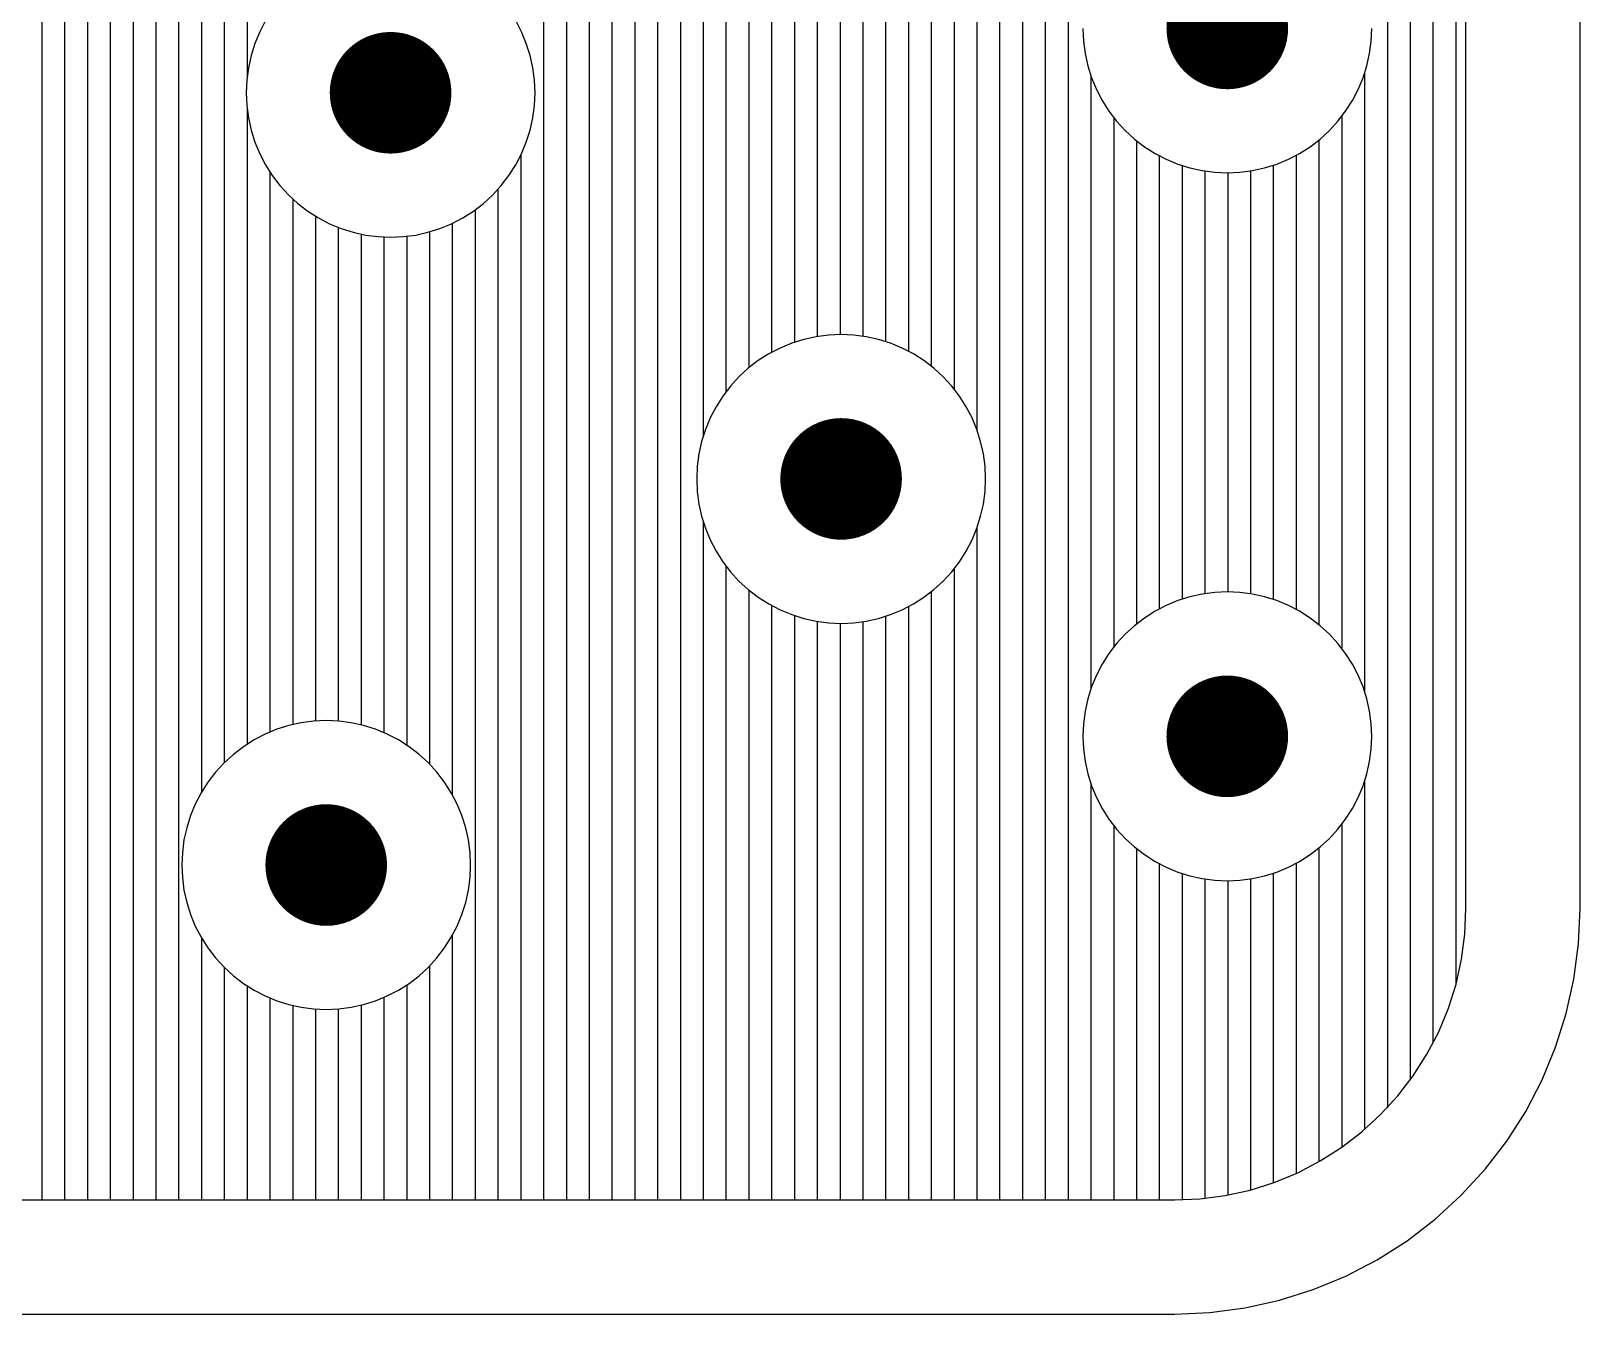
# Model space of a CAD drawing. Extents: x 295 to 953, y 10 to 290.
# Drawn here: x 788.63 to 834.02, y 80.09 to 117.69 of the extents above; entities that cross this region are included whole.
import ezdxf

# ---------------------------------------------------------------- set-up
doc = ezdxf.new("R2010")
doc.units = 0
doc.header["$LTSCALE"] = 5
doc.header["$MEASUREMENT"] = 0
doc.layers.get('0').update_dxf_attribs({"linetype": 'CONTINUOUS', "lineweight": 25})
doc.layers.add('ART003_PHO', color=3, linetype='CONTINUOUS')

msp = doc.modelspace()

# ---------------------------------------------------------------- linework, layer by layer
at = {"const_width": 1.782}
for points in [[(823.68, 118.657, 1), (823.68, 116.875, 1)], [(799.163, 116.771, 1), (799.163, 114.989, 1)], [(812.364, 105.455, 1), (812.364, 103.673, 1)], [(823.68, 97.911, 1), (823.68, 96.129, 1)], [(797.277, 94.14, 1), (797.277, 92.358, 1)]]:
    msp.add_lwpolyline(points, format="xyb", close=True, dxfattribs=at)
at = {"layer": 'ART003_PHO', "color": 7}
for p, q in [((803.645, 254.95), (803.645, 83.433)), ((804.314, 254.95), (804.314, 83.433)), ((804.982, 254.95), (804.982, 83.433)), ((805.65, 254.95), (805.65, 83.433)), ((806.318, 254.95), (806.318, 83.433)), ((806.987, 254.95), (806.987, 83.433)), ((807.655, 254.95), (807.655, 83.433)), ((817.01, 254.95), (817.01, 83.433)), ((817.679, 254.95), (817.679, 83.433)), ((818.347, 254.95), (818.347, 83.433)), ((819.015, 254.95), (819.015, 83.433)), ((828.371, 252.245), (828.371, 86.138)), ((829.039, 251.437), (829.039, 86.946)), ((829.707, 250.359), (829.707, 88.024)), ((830.375, 248.651), (830.375, 89.732)), ((830.674, 91.971), (830.674, 246.411)), ((834.016, 91.971), (834.016, 246.411)), ((788.944, 176.723), (788.944, 83.433)), ((794.29, 176.719), (794.29, 96.247)), ((789.612, 176.276), (789.612, 83.433)), ((793.622, 176.274), (793.622, 95.382)), ((790.28, 175.987), (790.28, 83.433)), ((790.949, 175.823), (790.949, 83.433)), ((791.617, 175.77), (791.617, 83.433)), ((792.285, 175.823), (792.285, 83.433)), ((792.953, 175.986), (792.953, 83.433)), ((794.958, 138.027), (794.958, 116.364)), ((808.323, 127.824), (808.323, 105.822)), ((816.342, 127.636), (816.342, 106.01)), ((808.991, 126.525), (808.991, 107.121)), ((815.674, 126.444), (815.674, 107.202)), ((809.66, 125.826), (809.66, 107.82)), ((815.006, 125.775), (815.006, 107.871)), ((810.328, 125.371), (810.328, 108.274)), ((814.337, 125.337), (814.337, 108.308)), ((810.996, 125.077), (810.996, 108.569)), ((811.664, 124.908), (811.664, 108.738)), ((812.333, 124.849), (812.333, 108.796)), ((813.001, 124.897), (813.001, 108.748)), ((813.669, 125.055), (813.669, 108.59)), ((795.327, 117.669), (795.186, 117.327)), ((795.327, 117.669), (795.186, 117.327)), ((795.497, 117.996), (795.327, 117.669)), ((795.497, 117.996), (795.327, 117.669)), ((802.998, 117.669), (802.828, 117.996)), ((802.998, 117.669), (802.828, 117.996)), ((803.14, 117.327), (802.998, 117.669)), ((803.14, 117.327), (802.998, 117.669)), ((819.448, 117.766), (819.464, 117.397)), ((819.448, 117.766), (819.464, 117.397)), ((827.896, 117.397), (827.912, 117.766)), ((827.896, 117.397), (827.912, 117.766)), ((795.186, 117.327), (795.075, 116.975)), ((795.186, 117.327), (795.075, 116.975)), ((803.251, 116.975), (803.14, 117.327)), ((803.251, 116.975), (803.14, 117.327)), ((819.464, 117.397), (819.512, 117.031)), ((819.464, 117.397), (819.512, 117.031)), ((827.848, 117.031), (827.896, 117.397)), ((827.848, 117.031), (827.896, 117.397)), ((795.075, 116.975), (794.995, 116.615)), ((795.075, 116.975), (794.995, 116.615)), ((803.331, 116.615), (803.251, 116.975)), ((803.331, 116.615), (803.251, 116.975)), ((819.512, 117.031), (819.592, 116.67)), ((819.512, 117.031), (819.592, 116.67)), ((819.592, 116.67), (819.703, 116.318)), ((819.592, 116.67), (819.703, 116.318)), ((827.657, 116.318), (827.768, 116.67)), ((827.657, 116.318), (827.768, 116.67)), ((827.768, 116.67), (827.848, 117.031)), ((827.768, 116.67), (827.848, 117.031)), ((794.947, 116.249), (794.93, 115.88)), ((794.947, 116.249), (794.93, 115.88)), ((794.995, 116.615), (794.947, 116.249)), ((794.995, 116.615), (794.947, 116.249)), ((803.379, 116.249), (803.331, 116.615)), ((803.379, 116.249), (803.331, 116.615)), ((803.395, 115.88), (803.379, 116.249)), ((803.395, 115.88), (803.379, 116.249)), ((819.683, 116.373), (819.683, 98.413)), ((819.703, 116.318), (819.844, 115.977)), ((819.703, 116.318), (819.844, 115.977)), ((827.516, 115.977), (827.657, 116.318)), ((827.516, 115.977), (827.657, 116.318)), ((827.702, 116.45), (827.702, 98.337)), ((794.93, 115.88), (794.947, 115.511)), ((794.93, 115.88), (794.947, 115.511)), ((803.379, 115.511), (803.395, 115.88)), ((803.379, 115.511), (803.395, 115.88)), ((819.844, 115.977), (820.015, 115.65)), ((819.844, 115.977), (820.015, 115.65)), ((827.345, 115.65), (827.516, 115.977)), ((827.345, 115.65), (827.516, 115.977)), ((794.947, 115.511), (794.995, 115.145)), ((794.947, 115.511), (794.995, 115.145)), ((794.958, 115.396), (794.958, 96.789)), ((803.331, 115.145), (803.379, 115.511)), ((803.331, 115.145), (803.379, 115.511)), ((820.015, 115.65), (820.213, 115.338)), ((820.015, 115.65), (820.213, 115.338)), ((820.213, 115.338), (820.438, 115.045)), ((820.213, 115.338), (820.438, 115.045)), ((826.922, 115.045), (827.147, 115.338)), ((826.922, 115.045), (827.147, 115.338)), ((827.147, 115.338), (827.345, 115.65)), ((827.147, 115.338), (827.345, 115.65)), ((794.995, 115.145), (795.075, 114.785)), ((794.995, 115.145), (795.075, 114.785)), ((803.251, 114.785), (803.331, 115.145)), ((803.251, 114.785), (803.331, 115.145)), ((820.352, 115.152), (820.352, 99.635)), ((820.438, 115.045), (820.687, 114.773)), ((820.438, 115.045), (820.687, 114.773)), ((826.673, 114.773), (826.922, 115.045)), ((826.673, 114.773), (826.922, 115.045)), ((827.034, 115.185), (827.034, 99.602)), ((795.075, 114.785), (795.186, 114.432)), ((795.075, 114.785), (795.186, 114.432)), ((795.186, 114.432), (795.327, 114.091)), ((795.186, 114.432), (795.327, 114.091)), ((802.998, 114.091), (803.14, 114.432)), ((802.998, 114.091), (803.14, 114.432)), ((803.14, 114.432), (803.251, 114.785)), ((803.14, 114.432), (803.251, 114.785)), ((820.687, 114.773), (820.96, 114.524)), ((820.687, 114.773), (820.96, 114.524)), ((820.96, 114.524), (821.253, 114.299)), ((820.96, 114.524), (821.253, 114.299)), ((821.02, 114.474), (821.02, 100.312)), ((826.108, 114.299), (826.401, 114.524)), ((826.108, 114.299), (826.401, 114.524)), ((826.366, 114.495), (826.366, 100.291)), ((826.401, 114.524), (826.673, 114.773)), ((826.401, 114.524), (826.673, 114.773)), ((795.327, 114.091), (795.497, 113.764)), ((795.327, 114.091), (795.497, 113.764)), ((802.828, 113.764), (802.998, 114.091)), ((802.828, 113.764), (802.998, 114.091)), ((802.977, 114.046), (802.977, 83.433)), ((821.253, 114.299), (821.564, 114.101)), ((821.253, 114.299), (821.564, 114.101)), ((821.564, 114.101), (821.891, 113.93)), ((821.564, 114.101), (821.891, 113.93)), ((821.688, 114.032), (821.688, 100.755)), ((821.891, 113.93), (822.233, 113.789)), ((821.891, 113.93), (822.233, 113.789)), ((825.128, 113.789), (825.469, 113.93)), ((825.128, 113.789), (825.469, 113.93)), ((825.469, 113.93), (825.796, 114.101)), ((825.469, 113.93), (825.796, 114.101)), ((825.698, 114.045), (825.698, 100.741)), ((825.796, 114.101), (826.108, 114.299)), ((825.796, 114.101), (826.108, 114.299)), ((795.497, 113.764), (795.696, 113.452)), ((795.497, 113.764), (795.696, 113.452)), ((795.626, 113.555), (795.626, 97.146)), ((802.63, 113.452), (802.828, 113.764)), ((802.63, 113.452), (802.828, 113.764)), ((822.233, 113.789), (822.585, 113.678)), ((822.233, 113.789), (822.585, 113.678)), ((822.356, 113.746), (822.356, 101.04)), ((822.585, 113.678), (822.945, 113.598)), ((822.585, 113.678), (822.945, 113.598)), ((822.945, 113.598), (823.311, 113.55)), ((822.945, 113.598), (823.311, 113.55)), ((823.025, 113.585), (823.025, 101.202)), ((823.311, 113.55), (823.68, 113.534)), ((823.311, 113.55), (823.68, 113.534)), ((823.68, 113.534), (824.049, 113.55)), ((823.68, 113.534), (824.049, 113.55)), ((823.693, 113.534), (823.693, 101.253)), ((824.049, 113.55), (824.415, 113.598)), ((824.049, 113.55), (824.415, 113.598)), ((824.361, 113.589), (824.361, 101.198)), ((824.415, 113.598), (824.775, 113.678)), ((824.415, 113.598), (824.775, 113.678)), ((824.775, 113.678), (825.128, 113.789)), ((824.775, 113.678), (825.128, 113.789)), ((825.029, 113.754), (825.029, 101.032)), ((795.696, 113.452), (795.921, 113.159)), ((795.696, 113.452), (795.921, 113.159)), ((795.921, 113.159), (796.17, 112.887)), ((795.921, 113.159), (796.17, 112.887)), ((802.155, 112.887), (802.405, 113.159)), ((802.155, 112.887), (802.405, 113.159)), ((802.309, 113.049), (802.309, 83.433)), ((802.405, 113.159), (802.63, 113.452)), ((802.405, 113.159), (802.63, 113.452)), ((796.17, 112.887), (796.442, 112.638)), ((796.17, 112.887), (796.442, 112.638)), ((796.295, 112.768), (796.295, 97.365)), ((796.442, 112.638), (796.735, 112.413)), ((796.442, 112.638), (796.735, 112.413)), ((801.59, 112.413), (801.883, 112.638)), ((801.59, 112.413), (801.883, 112.638)), ((801.883, 112.638), (802.155, 112.887)), ((801.883, 112.638), (802.155, 112.887)), ((796.735, 112.413), (797.047, 112.215)), ((796.735, 112.413), (797.047, 112.215)), ((796.963, 112.264), (796.963, 97.469)), ((797.047, 112.215), (797.374, 112.044)), ((797.047, 112.215), (797.374, 112.044)), ((800.951, 112.044), (801.279, 112.215)), ((800.951, 112.044), (801.279, 112.215)), ((801.279, 112.215), (801.59, 112.413)), ((801.279, 112.215), (801.59, 112.413)), ((801.641, 112.449), (801.641, 83.433)), ((797.374, 112.044), (797.715, 111.903)), ((797.374, 112.044), (797.715, 111.903)), ((797.631, 111.934), (797.631, 97.466)), ((797.715, 111.903), (798.067, 111.792)), ((797.715, 111.903), (798.067, 111.792)), ((798.067, 111.792), (798.428, 111.712)), ((798.067, 111.792), (798.428, 111.712)), ((798.299, 111.737), (798.299, 97.355)), ((798.428, 111.712), (798.794, 111.664)), ((798.428, 111.712), (798.794, 111.664)), ((798.794, 111.664), (799.163, 111.648)), ((798.794, 111.664), (799.163, 111.648)), ((799.163, 111.648), (799.532, 111.664)), ((799.163, 111.648), (799.532, 111.664)), ((799.532, 111.664), (799.898, 111.712)), ((799.532, 111.664), (799.898, 111.712)), ((799.636, 111.674), (799.636, 96.762)), ((799.898, 111.712), (800.258, 111.792)), ((799.898, 111.712), (800.258, 111.792)), ((800.258, 111.792), (800.61, 111.903)), ((800.258, 111.792), (800.61, 111.903)), ((800.304, 111.805), (800.304, 96.206)), ((800.61, 111.903), (800.951, 112.044)), ((800.61, 111.903), (800.951, 112.044)), ((800.972, 112.054), (800.972, 95.311)), ((798.968, 111.652), (798.968, 97.128)), ((810.917, 108.541), (810.576, 108.4)), ((810.917, 108.541), (810.576, 108.4)), ((811.269, 108.652), (810.917, 108.541)), ((811.269, 108.652), (810.917, 108.541)), ((811.629, 108.732), (811.269, 108.652)), ((811.629, 108.732), (811.269, 108.652)), ((811.995, 108.78), (811.629, 108.732)), ((811.995, 108.78), (811.629, 108.732)), ((812.364, 108.797), (811.995, 108.78)), ((812.364, 108.797), (811.995, 108.78)), ((812.733, 108.78), (812.364, 108.797)), ((812.733, 108.78), (812.364, 108.797)), ((813.099, 108.732), (812.733, 108.78)), ((813.099, 108.732), (812.733, 108.78)), ((813.46, 108.652), (813.099, 108.732)), ((813.46, 108.652), (813.099, 108.732)), ((813.812, 108.541), (813.46, 108.652)), ((813.812, 108.541), (813.46, 108.652)), ((814.153, 108.4), (813.812, 108.541)), ((814.153, 108.4), (813.812, 108.541)), ((809.937, 108.031), (809.644, 107.806)), ((809.937, 108.031), (809.644, 107.806)), ((810.248, 108.23), (809.937, 108.031)), ((810.248, 108.23), (809.937, 108.031)), ((810.576, 108.4), (810.248, 108.23)), ((810.576, 108.4), (810.248, 108.23)), ((814.481, 108.23), (814.153, 108.4)), ((814.481, 108.23), (814.153, 108.4)), ((814.792, 108.031), (814.481, 108.23)), ((814.792, 108.031), (814.481, 108.23)), ((815.085, 107.806), (814.792, 108.031)), ((815.085, 107.806), (814.792, 108.031)), ((809.644, 107.806), (809.372, 107.557)), ((809.644, 107.806), (809.372, 107.557)), ((815.357, 107.557), (815.085, 107.806)), ((815.357, 107.557), (815.085, 107.806)), ((809.122, 107.285), (808.897, 106.992)), ((809.122, 107.285), (808.897, 106.992)), ((809.372, 107.557), (809.122, 107.285)), ((809.372, 107.557), (809.122, 107.285)), ((815.606, 107.285), (815.357, 107.557)), ((815.606, 107.285), (815.357, 107.557)), ((815.831, 106.992), (815.606, 107.285)), ((815.831, 106.992), (815.606, 107.285)), ((808.699, 106.68), (808.529, 106.353)), ((808.699, 106.68), (808.529, 106.353)), ((808.897, 106.992), (808.699, 106.68)), ((808.897, 106.992), (808.699, 106.68)), ((816.03, 106.68), (815.831, 106.992)), ((816.03, 106.68), (815.831, 106.992)), ((816.2, 106.353), (816.03, 106.68)), ((816.2, 106.353), (816.03, 106.68)), ((808.529, 106.353), (808.387, 106.012)), ((808.529, 106.353), (808.387, 106.012)), ((816.341, 106.012), (816.2, 106.353)), ((816.341, 106.012), (816.2, 106.353)), ((808.387, 106.012), (808.276, 105.66)), ((808.387, 106.012), (808.276, 105.66)), ((816.452, 105.66), (816.341, 106.012)), ((816.452, 105.66), (816.341, 106.012)), ((808.276, 105.66), (808.196, 105.299)), ((808.276, 105.66), (808.196, 105.299)), ((816.532, 105.299), (816.452, 105.66)), ((816.532, 105.299), (816.452, 105.66)), ((808.148, 104.933), (808.132, 104.564)), ((808.148, 104.933), (808.132, 104.564)), ((808.196, 105.299), (808.148, 104.933)), ((808.196, 105.299), (808.148, 104.933)), ((816.581, 104.933), (816.532, 105.299)), ((816.581, 104.933), (816.532, 105.299)), ((816.597, 104.564), (816.581, 104.933)), ((816.597, 104.564), (816.581, 104.933)), ((808.132, 104.564), (808.148, 104.195)), ((808.132, 104.564), (808.148, 104.195)), ((816.581, 104.195), (816.597, 104.564)), ((816.581, 104.195), (816.597, 104.564)), ((808.148, 104.195), (808.196, 103.829)), ((808.148, 104.195), (808.196, 103.829)), ((816.532, 103.829), (816.581, 104.195)), ((816.532, 103.829), (816.581, 104.195)), ((808.196, 103.829), (808.276, 103.469)), ((808.196, 103.829), (808.276, 103.469)), ((816.452, 103.469), (816.532, 103.829)), ((816.452, 103.469), (816.532, 103.829)), ((808.276, 103.469), (808.387, 103.117)), ((808.276, 103.469), (808.387, 103.117)), ((808.323, 103.307), (808.323, 83.433)), ((808.387, 103.117), (808.529, 102.776)), ((808.387, 103.117), (808.529, 102.776)), ((816.2, 102.776), (816.341, 103.117)), ((816.2, 102.776), (816.341, 103.117)), ((816.341, 103.117), (816.452, 103.469)), ((816.341, 103.117), (816.452, 103.469)), ((816.342, 103.119), (816.342, 83.433)), ((808.529, 102.776), (808.699, 102.448)), ((808.529, 102.776), (808.699, 102.448)), ((816.03, 102.448), (816.2, 102.776)), ((816.03, 102.448), (816.2, 102.776)), ((808.699, 102.448), (808.897, 102.137)), ((808.699, 102.448), (808.897, 102.137)), ((808.897, 102.137), (809.122, 101.844)), ((808.897, 102.137), (809.122, 101.844)), ((815.606, 101.844), (815.831, 102.137)), ((815.606, 101.844), (815.831, 102.137)), ((815.831, 102.137), (816.03, 102.448)), ((815.831, 102.137), (816.03, 102.448)), ((808.991, 102.008), (808.991, 83.433)), ((809.122, 101.844), (809.372, 101.572)), ((809.122, 101.844), (809.372, 101.572)), ((815.357, 101.572), (815.606, 101.844)), ((815.357, 101.572), (815.606, 101.844)), ((815.674, 101.926), (815.674, 83.433)), ((809.372, 101.572), (809.644, 101.322)), ((809.372, 101.572), (809.644, 101.322)), ((809.644, 101.322), (809.937, 101.097)), ((809.644, 101.322), (809.937, 101.097)), ((809.66, 101.309), (809.66, 83.433)), ((814.792, 101.097), (815.085, 101.322)), ((814.792, 101.097), (815.085, 101.322)), ((815.006, 101.257), (815.006, 83.433)), ((815.085, 101.322), (815.357, 101.572)), ((815.085, 101.322), (815.357, 101.572)), ((823.311, 101.237), (822.945, 101.188)), ((823.311, 101.237), (822.945, 101.188)), ((823.68, 101.253), (823.311, 101.237)), ((823.68, 101.253), (823.311, 101.237)), ((824.049, 101.237), (823.68, 101.253)), ((824.049, 101.237), (823.68, 101.253)), ((824.415, 101.188), (824.049, 101.237)), ((824.415, 101.188), (824.049, 101.237)), ((809.937, 101.097), (810.248, 100.899)), ((809.937, 101.097), (810.248, 100.899)), ((810.248, 100.899), (810.576, 100.728)), ((810.248, 100.899), (810.576, 100.728)), ((810.328, 100.854), (810.328, 83.433)), ((814.153, 100.728), (814.481, 100.899)), ((814.153, 100.728), (814.481, 100.899)), ((814.337, 100.82), (814.337, 83.433)), ((814.481, 100.899), (814.792, 101.097)), ((814.481, 100.899), (814.792, 101.097)), ((821.891, 100.856), (821.564, 100.686)), ((821.891, 100.856), (821.564, 100.686)), ((822.233, 100.998), (821.891, 100.856)), ((822.233, 100.998), (821.891, 100.856)), ((822.585, 101.109), (822.233, 100.998)), ((822.585, 101.109), (822.233, 100.998)), ((822.945, 101.188), (822.585, 101.109)), ((822.945, 101.188), (822.585, 101.109)), ((824.775, 101.109), (824.415, 101.188)), ((824.775, 101.109), (824.415, 101.188)), ((825.128, 100.998), (824.775, 101.109)), ((825.128, 100.998), (824.775, 101.109)), ((825.469, 100.856), (825.128, 100.998)), ((825.469, 100.856), (825.128, 100.998)), ((825.796, 100.686), (825.469, 100.856)), ((825.796, 100.686), (825.469, 100.856)), ((810.576, 100.728), (810.917, 100.587)), ((810.576, 100.728), (810.917, 100.587)), ((810.917, 100.587), (811.269, 100.476)), ((810.917, 100.587), (811.269, 100.476)), ((810.996, 100.559), (810.996, 83.433)), ((811.269, 100.476), (811.629, 100.396)), ((811.269, 100.476), (811.629, 100.396)), ((811.629, 100.396), (811.995, 100.348)), ((811.629, 100.396), (811.995, 100.348)), ((811.664, 100.39), (811.664, 83.433)), ((811.995, 100.348), (812.364, 100.332)), ((811.995, 100.348), (812.364, 100.332)), ((812.333, 100.332), (812.333, 83.433)), ((812.364, 100.332), (812.733, 100.348)), ((812.364, 100.332), (812.733, 100.348)), ((812.733, 100.348), (813.099, 100.396)), ((812.733, 100.348), (813.099, 100.396)), ((813.001, 100.38), (813.001, 83.433)), ((813.099, 100.396), (813.46, 100.476)), ((813.099, 100.396), (813.46, 100.476)), ((813.46, 100.476), (813.812, 100.587)), ((813.46, 100.476), (813.812, 100.587)), ((813.669, 100.538), (813.669, 83.433)), ((813.812, 100.587), (814.153, 100.728)), ((813.812, 100.587), (814.153, 100.728)), ((821.253, 100.487), (820.96, 100.263)), ((821.253, 100.487), (820.96, 100.263)), ((821.564, 100.686), (821.253, 100.487)), ((821.564, 100.686), (821.253, 100.487)), ((826.108, 100.487), (825.796, 100.686)), ((826.108, 100.487), (825.796, 100.686)), ((826.401, 100.263), (826.108, 100.487)), ((826.401, 100.263), (826.108, 100.487)), ((820.687, 100.013), (820.438, 99.741)), ((820.687, 100.013), (820.438, 99.741)), ((820.96, 100.263), (820.687, 100.013)), ((820.96, 100.263), (820.687, 100.013)), ((826.673, 100.013), (826.401, 100.263)), ((826.673, 100.013), (826.401, 100.263)), ((826.922, 99.741), (826.673, 100.013)), ((826.922, 99.741), (826.673, 100.013)), ((820.213, 99.448), (820.015, 99.137)), ((820.213, 99.448), (820.015, 99.137)), ((820.438, 99.741), (820.213, 99.448)), ((820.438, 99.741), (820.213, 99.448)), ((827.147, 99.448), (826.922, 99.741)), ((827.147, 99.448), (826.922, 99.741)), ((827.345, 99.137), (827.147, 99.448)), ((827.345, 99.137), (827.147, 99.448)), ((820.015, 99.137), (819.844, 98.809)), ((820.015, 99.137), (819.844, 98.809)), ((827.516, 98.809), (827.345, 99.137)), ((827.516, 98.809), (827.345, 99.137)), ((819.844, 98.809), (819.703, 98.468)), ((819.844, 98.809), (819.703, 98.468)), ((827.657, 98.468), (827.516, 98.809)), ((827.657, 98.468), (827.516, 98.809)), ((819.592, 98.116), (819.512, 97.755)), ((819.592, 98.116), (819.512, 97.755)), ((819.703, 98.468), (819.592, 98.116)), ((819.703, 98.468), (819.592, 98.116)), ((827.768, 98.116), (827.657, 98.468)), ((827.768, 98.116), (827.657, 98.468)), ((827.848, 97.755), (827.768, 98.116)), ((827.848, 97.755), (827.768, 98.116)), ((819.512, 97.755), (819.464, 97.389)), ((819.512, 97.755), (819.464, 97.389)), ((827.896, 97.389), (827.848, 97.755)), ((827.896, 97.389), (827.848, 97.755)), ((795.829, 97.226), (795.488, 97.084)), ((795.829, 97.226), (795.488, 97.084)), ((796.181, 97.337), (795.829, 97.226)), ((796.181, 97.337), (795.829, 97.226)), ((796.542, 97.417), (796.181, 97.337)), ((796.542, 97.417), (796.181, 97.337)), ((796.908, 97.465), (796.542, 97.417)), ((796.908, 97.465), (796.542, 97.417)), ((797.277, 97.481), (796.908, 97.465)), ((797.277, 97.481), (796.908, 97.465)), ((797.646, 97.465), (797.277, 97.481)), ((797.646, 97.465), (797.277, 97.481)), ((798.012, 97.417), (797.646, 97.465)), ((798.012, 97.417), (797.646, 97.465)), ((798.372, 97.337), (798.012, 97.417)), ((798.372, 97.337), (798.012, 97.417)), ((798.724, 97.226), (798.372, 97.337)), ((798.724, 97.226), (798.372, 97.337)), ((799.065, 97.084), (798.724, 97.226)), ((799.065, 97.084), (798.724, 97.226)), ((819.464, 97.389), (819.448, 97.02)), ((819.464, 97.389), (819.448, 97.02)), ((827.912, 97.02), (827.896, 97.389)), ((827.912, 97.02), (827.896, 97.389)), ((794.849, 96.715), (794.556, 96.491)), ((794.849, 96.715), (794.556, 96.491)), ((795.161, 96.914), (794.849, 96.715)), ((795.161, 96.914), (794.849, 96.715)), ((795.488, 97.084), (795.161, 96.914)), ((795.488, 97.084), (795.161, 96.914)), ((799.393, 96.914), (799.065, 97.084)), ((799.393, 96.914), (799.065, 97.084)), ((799.704, 96.715), (799.393, 96.914)), ((799.704, 96.715), (799.393, 96.914)), ((799.997, 96.491), (799.704, 96.715)), ((799.997, 96.491), (799.704, 96.715)), ((819.448, 97.02), (819.464, 96.652)), ((819.448, 97.02), (819.464, 96.652)), ((827.896, 96.652), (827.912, 97.02)), ((827.896, 96.652), (827.912, 97.02)), ((794.284, 96.241), (794.035, 95.969)), ((794.284, 96.241), (794.035, 95.969)), ((794.556, 96.491), (794.284, 96.241)), ((794.556, 96.491), (794.284, 96.241)), ((800.269, 96.241), (799.997, 96.491)), ((800.269, 96.241), (799.997, 96.491)), ((800.519, 95.969), (800.269, 96.241)), ((800.519, 95.969), (800.269, 96.241)), ((819.464, 96.652), (819.512, 96.286)), ((819.464, 96.652), (819.512, 96.286)), ((819.512, 96.286), (819.592, 95.925)), ((819.512, 96.286), (819.592, 95.925)), ((827.768, 95.925), (827.848, 96.286)), ((827.768, 95.925), (827.848, 96.286)), ((827.848, 96.286), (827.896, 96.652)), ((827.848, 96.286), (827.896, 96.652)), ((794.035, 95.969), (793.81, 95.676)), ((794.035, 95.969), (793.81, 95.676)), ((800.744, 95.676), (800.519, 95.969)), ((800.744, 95.676), (800.519, 95.969)), ((819.592, 95.925), (819.703, 95.573)), ((819.592, 95.925), (819.703, 95.573)), ((827.657, 95.573), (827.768, 95.925)), ((827.657, 95.573), (827.768, 95.925)), ((793.611, 95.365), (793.441, 95.037)), ((793.611, 95.365), (793.441, 95.037)), ((793.81, 95.676), (793.611, 95.365)), ((793.81, 95.676), (793.611, 95.365)), ((800.942, 95.365), (800.744, 95.676)), ((800.942, 95.365), (800.744, 95.676)), ((801.113, 95.037), (800.942, 95.365)), ((801.113, 95.037), (800.942, 95.365)), ((819.683, 95.628), (819.683, 83.433)), ((819.703, 95.573), (819.844, 95.232)), ((819.703, 95.573), (819.844, 95.232)), ((827.516, 95.232), (827.657, 95.573)), ((827.516, 95.232), (827.657, 95.573)), ((827.702, 95.704), (827.702, 85.497)), ((793.441, 95.037), (793.3, 94.696)), ((793.441, 95.037), (793.3, 94.696)), ((801.254, 94.696), (801.113, 95.037)), ((801.254, 94.696), (801.113, 95.037)), ((819.844, 95.232), (820.015, 94.904)), ((819.844, 95.232), (820.015, 94.904)), ((820.015, 94.904), (820.213, 94.593)), ((820.015, 94.904), (820.213, 94.593)), ((827.147, 94.593), (827.345, 94.904)), ((827.147, 94.593), (827.345, 94.904)), ((827.345, 94.904), (827.516, 95.232)), ((827.345, 94.904), (827.516, 95.232)), ((793.3, 94.696), (793.189, 94.344)), ((793.3, 94.696), (793.189, 94.344)), ((801.365, 94.344), (801.254, 94.696)), ((801.365, 94.344), (801.254, 94.696)), ((820.213, 94.593), (820.438, 94.3)), ((820.213, 94.593), (820.438, 94.3)), ((826.922, 94.3), (827.147, 94.593)), ((826.922, 94.3), (827.147, 94.593)), ((827.034, 94.439), (827.034, 84.978)), ((793.109, 93.983), (793.061, 93.617)), ((793.109, 93.983), (793.061, 93.617)), ((793.189, 94.344), (793.109, 93.983)), ((793.189, 94.344), (793.109, 93.983)), ((801.445, 93.983), (801.365, 94.344)), ((801.445, 93.983), (801.365, 94.344)), ((801.493, 93.617), (801.445, 93.983)), ((801.493, 93.617), (801.445, 93.983)), ((820.352, 94.406), (820.352, 83.433)), ((820.438, 94.3), (820.687, 94.028)), ((820.438, 94.3), (820.687, 94.028)), ((820.687, 94.028), (820.96, 93.778)), ((820.687, 94.028), (820.96, 93.778)), ((826.401, 93.778), (826.673, 94.028)), ((826.401, 93.778), (826.673, 94.028)), ((826.673, 94.028), (826.922, 94.3)), ((826.673, 94.028), (826.922, 94.3)), ((793.061, 93.617), (793.044, 93.249)), ((793.061, 93.617), (793.044, 93.249)), ((801.509, 93.249), (801.493, 93.617)), ((801.509, 93.249), (801.493, 93.617)), ((820.96, 93.778), (821.253, 93.554)), ((820.96, 93.778), (821.253, 93.554)), ((821.02, 93.729), (821.02, 83.433)), ((821.253, 93.554), (821.564, 93.355)), ((821.253, 93.554), (821.564, 93.355)), ((825.796, 93.355), (826.108, 93.554)), ((825.796, 93.355), (826.108, 93.554)), ((826.108, 93.554), (826.401, 93.778)), ((826.108, 93.554), (826.401, 93.778)), ((826.366, 93.75), (826.366, 84.554)), ((793.044, 93.249), (793.061, 92.88)), ((793.044, 93.249), (793.061, 92.88)), ((801.493, 92.88), (801.509, 93.249)), ((801.493, 92.88), (801.509, 93.249)), ((821.564, 93.355), (821.891, 93.185)), ((821.564, 93.355), (821.891, 93.185)), ((821.688, 93.286), (821.688, 83.433)), ((821.891, 93.185), (822.233, 93.043)), ((821.891, 93.185), (822.233, 93.043)), ((825.128, 93.043), (825.469, 93.185)), ((825.128, 93.043), (825.469, 93.185)), ((825.469, 93.185), (825.796, 93.355)), ((825.469, 93.185), (825.796, 93.355)), ((825.698, 93.3), (825.698, 84.211)), ((793.061, 92.88), (793.109, 92.514)), ((793.061, 92.88), (793.109, 92.514)), ((801.445, 92.514), (801.493, 92.88)), ((801.445, 92.514), (801.493, 92.88)), ((822.233, 93.043), (822.585, 92.932)), ((822.233, 93.043), (822.585, 92.932)), ((822.356, 93), (822.356, 83.436)), ((822.585, 92.932), (822.945, 92.852)), ((822.585, 92.932), (822.945, 92.852)), ((822.945, 92.852), (823.311, 92.804)), ((822.945, 92.852), (823.311, 92.804)), ((823.025, 92.839), (823.025, 83.479)), ((823.311, 92.804), (823.68, 92.788)), ((823.311, 92.804), (823.68, 92.788)), ((823.68, 92.788), (824.049, 92.804)), ((823.68, 92.788), (824.049, 92.804)), ((823.693, 92.788), (823.693, 83.576)), ((824.049, 92.804), (824.415, 92.852)), ((824.049, 92.804), (824.415, 92.852)), ((824.361, 92.843), (824.361, 83.728)), ((824.415, 92.852), (824.775, 92.932)), ((824.415, 92.852), (824.775, 92.932)), ((824.775, 92.932), (825.128, 93.043)), ((824.775, 92.932), (825.128, 93.043)), ((825.029, 93.009), (825.029, 83.938)), ((793.109, 92.514), (793.189, 92.153)), ((793.109, 92.514), (793.189, 92.153)), ((793.189, 92.153), (793.3, 91.801)), ((793.189, 92.153), (793.3, 91.801)), ((801.254, 91.801), (801.365, 92.153)), ((801.254, 91.801), (801.365, 92.153)), ((801.365, 92.153), (801.445, 92.514)), ((801.365, 92.153), (801.445, 92.514)), ((793.3, 91.801), (793.441, 91.46)), ((793.3, 91.801), (793.441, 91.46)), ((801.113, 91.46), (801.254, 91.801)), ((801.113, 91.46), (801.254, 91.801)), ((830.642, 91.227), (830.674, 91.971)), ((833.97, 90.936), (834.016, 91.971)), ((793.441, 91.46), (793.611, 91.132)), ((793.441, 91.46), (793.611, 91.132)), ((800.942, 91.132), (801.113, 91.46)), ((800.942, 91.132), (801.113, 91.46)), ((793.611, 91.132), (793.81, 90.821)), ((793.611, 91.132), (793.81, 90.821)), ((793.622, 91.115), (793.622, 83.433)), ((793.81, 90.821), (794.035, 90.528)), ((793.81, 90.821), (794.035, 90.528)), ((800.519, 90.528), (800.744, 90.821)), ((800.519, 90.528), (800.744, 90.821)), ((800.744, 90.821), (800.942, 91.132)), ((800.744, 90.821), (800.942, 91.132)), ((800.972, 91.186), (800.972, 83.433)), ((830.545, 90.489), (830.642, 91.227)), ((833.835, 89.909), (833.97, 90.936)), ((794.035, 90.528), (794.284, 90.256)), ((794.035, 90.528), (794.284, 90.256)), ((800.269, 90.256), (800.519, 90.528)), ((800.269, 90.256), (800.519, 90.528)), ((830.383, 89.761), (830.545, 90.489)), ((794.284, 90.256), (794.556, 90.006)), ((794.284, 90.256), (794.556, 90.006)), ((794.29, 90.25), (794.29, 83.433)), ((794.556, 90.006), (794.849, 89.782)), ((794.556, 90.006), (794.849, 89.782)), ((799.704, 89.782), (799.997, 90.006)), ((799.704, 89.782), (799.997, 90.006)), ((799.997, 90.006), (800.269, 90.256)), ((799.997, 90.006), (800.269, 90.256)), ((800.304, 90.291), (800.304, 83.433)), ((833.611, 88.897), (833.835, 89.909)), ((794.849, 89.782), (795.161, 89.583)), ((794.849, 89.782), (795.161, 89.583)), ((794.958, 89.708), (794.958, 83.433)), ((795.161, 89.583), (795.488, 89.413)), ((795.161, 89.583), (795.488, 89.413)), ((799.065, 89.413), (799.393, 89.583)), ((799.065, 89.413), (799.393, 89.583)), ((799.393, 89.583), (799.704, 89.782)), ((799.393, 89.583), (799.704, 89.782)), ((799.636, 89.735), (799.636, 83.433)), ((830.159, 89.051), (830.383, 89.761)), ((795.488, 89.413), (795.829, 89.271)), ((795.488, 89.413), (795.829, 89.271)), ((795.626, 89.351), (795.626, 83.433)), ((795.829, 89.271), (796.181, 89.16)), ((795.829, 89.271), (796.181, 89.16)), ((796.181, 89.16), (796.542, 89.081)), ((796.181, 89.16), (796.542, 89.081)), ((796.295, 89.132), (796.295, 83.433)), ((796.542, 89.081), (796.908, 89.032)), ((796.542, 89.081), (796.908, 89.032)), ((796.908, 89.032), (797.277, 89.016)), ((796.908, 89.032), (797.277, 89.016)), ((796.963, 89.028), (796.963, 83.433)), ((797.277, 89.016), (797.646, 89.032)), ((797.277, 89.016), (797.646, 89.032)), ((797.631, 89.031), (797.631, 83.433)), ((797.646, 89.032), (798.012, 89.081)), ((797.646, 89.032), (798.012, 89.081)), ((798.012, 89.081), (798.372, 89.16)), ((798.012, 89.081), (798.372, 89.16)), ((798.299, 89.142), (798.299, 83.433)), ((798.372, 89.16), (798.724, 89.271)), ((798.372, 89.16), (798.724, 89.271)), ((798.724, 89.271), (799.065, 89.413)), ((798.724, 89.271), (799.065, 89.413)), ((798.968, 89.369), (798.968, 83.433)), ((829.874, 88.363), (830.159, 89.051)), ((833.299, 87.908), (833.611, 88.897)), ((829.53, 87.702), (829.874, 88.363)), ((829.13, 87.074), (829.53, 87.702)), ((832.903, 86.951), (833.299, 87.908)), ((828.677, 86.483), (829.13, 87.074)), ((832.424, 86.031), (832.903, 86.951)), ((828.173, 85.934), (828.677, 86.483)), ((827.624, 85.43), (828.173, 85.934)), ((831.867, 85.157), (832.424, 86.031)), ((827.033, 84.977), (827.624, 85.43)), ((826.405, 84.577), (827.033, 84.977)), ((831.236, 84.335), (831.867, 85.157)), ((825.744, 84.233), (826.405, 84.577)), ((825.056, 83.948), (825.744, 84.233)), ((830.536, 83.571), (831.236, 84.335)), ((822.88, 83.465), (823.618, 83.562)), ((823.618, 83.562), (824.346, 83.724)), ((824.346, 83.724), (825.056, 83.948)), ((829.772, 82.871), (830.536, 83.571)), ((548.896, 83.433), (822.136, 83.433)), ((822.136, 83.433), (822.88, 83.465)), ((828.95, 82.24), (829.772, 82.871)), ((828.076, 81.683), (828.95, 82.24)), ((827.156, 81.205), (828.076, 81.683)), ((825.21, 80.496), (826.199, 80.808)), ((826.199, 80.808), (827.156, 81.205)), ((824.199, 80.272), (825.21, 80.496)), ((548.896, 80.091), (822.136, 80.091)), ((822.136, 80.091), (823.171, 80.137)), ((823.171, 80.137), (824.199, 80.272))]:
    msp.add_line(p, q, dxfattribs=at)

doc.saveas('drawing.dxf')
